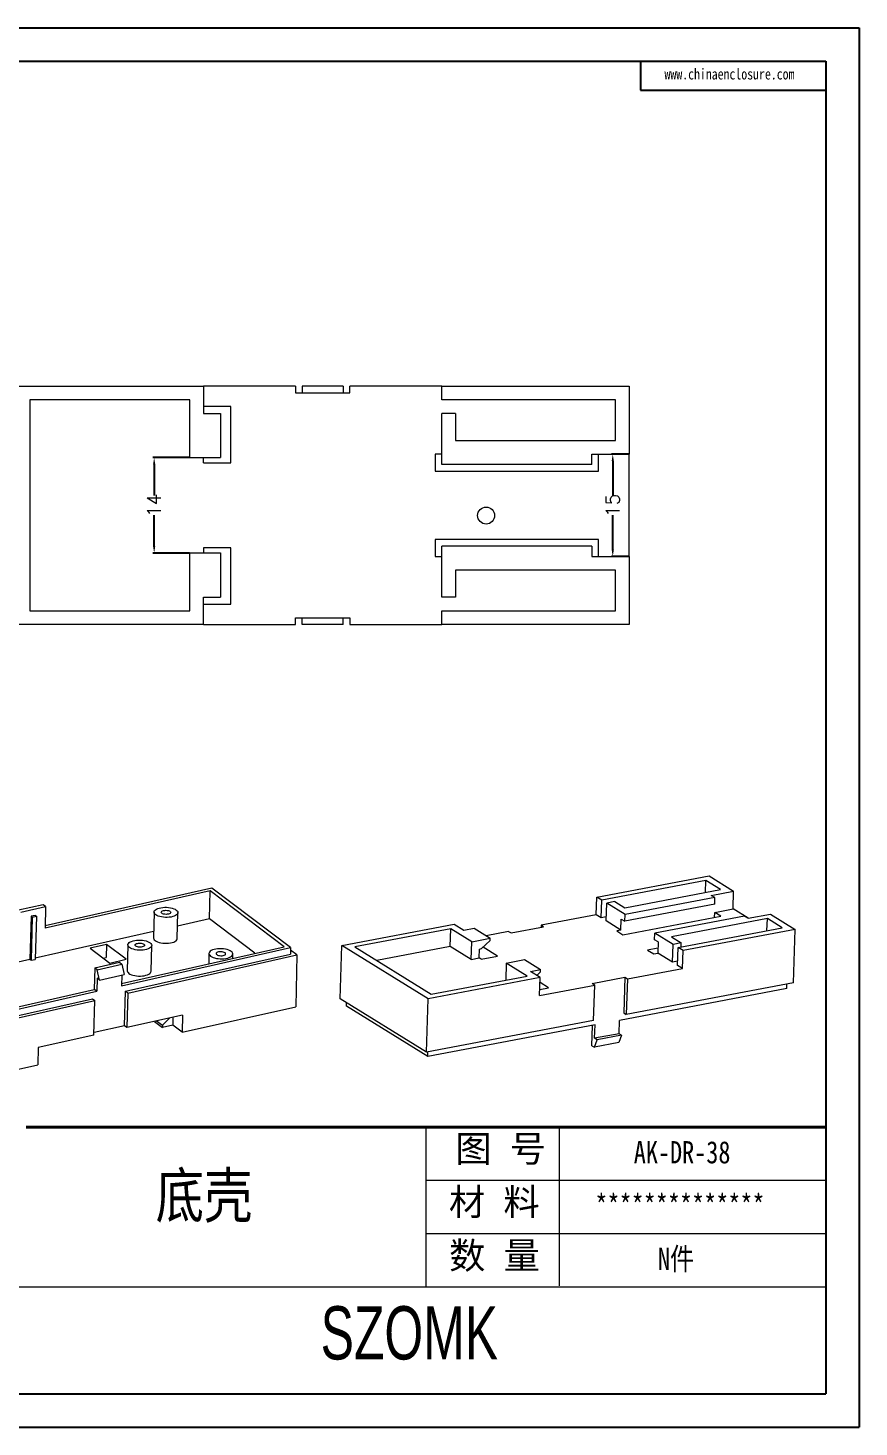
# Model space of a CAD drawing. Header units: inches. Extents: x 2944 to 3646, y 1129 to 1377.
# Drawn here: x 3524.1 to 3646.1, y 1128.8 to 1334.2 of the extents above; entities that cross this region are included whole.
import ezdxf

# ---------------------------------------------------------------- set-up
doc = ezdxf.new("R2010")
doc.units = ezdxf.units.IN
doc.header["$LTSCALE"] = 15
doc.layers.add('文字', color=81, linetype='Continuous')
doc.layers.add('粗实线', color=7, linetype='Continuous', lineweight=30)
doc.layers.add('细实线', color=3, linetype='Continuous', lineweight=9)
doc.styles.get("Standard").update_dxf_attribs({"font": 'txt', "bigfont": 'gbcbig.shx'})
doc.styles.add('宋体', font='', dxfattribs={"width": 0.8, "height": 3.5})
doc.styles.add('长仿宋', font='', dxfattribs={"width": 0.7, "height": 4})
doc.styles.get('宋体').set_extended_font_data('SimSun')
doc.styles.get('长仿宋').set_extended_font_data('SimSun')
doc.dimstyles.new('2.5', dxfattribs={"dimtxt": 2, "dimasz": 1, "dimexe": 0.18, "dimexo": 0.0625, "dimgap": 0.09, "dimtad": 0, "dimdsep": 46, "dimtxsty": 'Standard', "dimcen": 1, "dimclrd": 3, "dimclre": 3, "dimadec": 0, "dimazin": 2, "dimtfac": 1, "dimtofl": 0, "dimtmove": 0, "dimatfit": 3, "dimfxl": 1, "dimtolj": 1, "dimtzin": 0, "dimarcsym": 0})

# ---------------------------------------------------------------- blocks, each defined once
blk = doc.blocks.new('*D302')
at = {"color": 3, "lineweight": -2}
for p, q in [((3547.83, 1271.1), (3542.47, 1271.1)), ((3542.65, 1270.1), (3542.65, 1265.53)), ((3542.65, 1258.1), (3542.65, 1262.68)), ((3547.83, 1257.1), (3542.47, 1257.1))]:
    blk.add_line(p, q, dxfattribs=at)
at = {"color": 3}
for points in [[(3542.49, 1270.1), (3542.82, 1270.1), (3542.65, 1271.1)], [(3542.49, 1258.1), (3542.82, 1258.1), (3542.65, 1257.1)]]:
    blk.add_solid(points, dxfattribs=at)
at = {"layer": 'Defpoints', "color": 0}
for p in [(3542.65, 1271.1), (3547.89, 1271.1), (3547.89, 1257.1)]:
    blk.add_point(p, dxfattribs=at)
at = {"color": 0, "insert": (3542.65, 1264.1), "char_height": 2, "attachment_point": 5, "rotation": 90}
blk.add_mtext('\\A1;14', dxfattribs=at)
blk = doc.blocks.new('*D303')
at = {"color": 3, "lineweight": -2}
for p, q in [((3612.33, 1271.6), (3609.8, 1271.6)), ((3609.98, 1270.6), (3609.98, 1265.53)), ((3609.98, 1257.6), (3609.98, 1262.68)), ((3612.33, 1256.6), (3609.8, 1256.6))]:
    blk.add_line(p, q, dxfattribs=at)
at = {"color": 3}
for points in [[(3609.82, 1270.6), (3610.15, 1270.6), (3609.98, 1271.6)], [(3609.82, 1257.6), (3610.15, 1257.6), (3609.98, 1256.6)]]:
    blk.add_solid(points, dxfattribs=at)
at = {"layer": 'Defpoints', "color": 0}
for p in [(3609.98, 1271.6), (3612.39, 1271.6), (3612.39, 1256.6)]:
    blk.add_point(p, dxfattribs=at)
at = {"color": 0, "insert": (3609.98, 1264.1), "char_height": 2, "attachment_point": 5, "rotation": 90}
blk.add_mtext('\\A1;15', dxfattribs=at)

msp = doc.modelspace()

# ---------------------------------------------------------------- linework, layer by layer
for p, q in [((3355.612, 1334.191), (3646.14, 1334.191)), ((3646.14, 1334.191), (3646.14, 1128.767)), ((3363.13, 1329.3), (3641.249, 1329.3)), ((3614.076, 1329.3), (3614.076, 1325.054)), ((3641.249, 1329.3), (3641.249, 1133.658)), ((3614.076, 1325.054), (3641.249, 1325.054)), ((3363.13, 1133.658), (3641.249, 1133.658)), ((3355.612, 1128.767), (3646.14, 1128.767))]:
    msp.add_line(p, q)
at = {"color": 7, "linetype": 'Continuous', "lineweight": 15}
for p, q in [((3522.391, 1281.603), (3549.891, 1281.603)), ((3549.891, 1281.603), (3549.891, 1277.603)), ((3563.391, 1281.603), (3549.891, 1281.603)), ((3563.391, 1281.603), (3563.391, 1280.603)), ((3563.391, 1280.603), (3571.391, 1280.603)), ((3570.391, 1281.603), (3564.391, 1281.603)), ((3564.391, 1281.603), (3564.391, 1280.603)), ((3570.391, 1281.603), (3570.391, 1280.603)), ((3571.391, 1280.603), (3571.391, 1281.603)), ((3584.891, 1281.603), (3571.391, 1281.603)), ((3584.891, 1279.603), (3584.891, 1281.603)), ((3584.891, 1281.603), (3612.391, 1281.603)), ((3612.391, 1281.603), (3612.391, 1271.603)), ((3547.891, 1279.603), (3524.391, 1279.603)), ((3524.391, 1279.603), (3524.391, 1248.603)), ((3547.891, 1271.103), (3547.891, 1279.603)), ((3553.891, 1278.603), (3549.891, 1278.603)), ((3553.891, 1270.353), (3553.891, 1278.603)), ((3610.391, 1279.603), (3584.891, 1279.603)), ((3610.391, 1273.603), (3610.391, 1279.603)), ((3549.891, 1277.603), (3552.391, 1277.603)), ((3552.391, 1277.603), (3552.391, 1271.103)), ((3584.891, 1270.103), (3584.891, 1277.603)), ((3586.891, 1277.603), (3584.891, 1277.603)), ((3586.891, 1277.603), (3586.891, 1273.603)), ((3583.891, 1271.603), (3583.891, 1269.103)), ((3584.891, 1271.603), (3583.891, 1271.603)), ((3586.891, 1273.603), (3610.391, 1273.603)), ((3606.891, 1271.603), (3612.391, 1271.603)), ((3606.891, 1270.103), (3606.891, 1271.603)), ((3607.891, 1269.103), (3607.891, 1271.603)), ((3612.391, 1256.603), (3612.391, 1271.603)), ((3547.891, 1271.103), (3552.391, 1271.103)), ((3549.891, 1270.353), (3549.891, 1271.103)), ((3549.891, 1270.353), (3553.891, 1270.353)), ((3606.891, 1270.103), (3584.891, 1270.103)), ((3583.891, 1269.103), (3607.891, 1269.103)), ((3553.891, 1257.853), (3549.891, 1257.853)), ((3549.891, 1257.853), (3549.891, 1257.103)), ((3553.891, 1249.603), (3553.891, 1257.853)), ((3607.891, 1259.103), (3583.891, 1259.103)), ((3583.891, 1259.103), (3583.891, 1256.603)), ((3584.891, 1250.603), (3584.891, 1258.103)), ((3606.891, 1258.103), (3584.891, 1258.103)), ((3606.891, 1258.103), (3606.891, 1256.603)), ((3607.891, 1256.603), (3607.891, 1259.103)), ((3547.891, 1248.603), (3547.891, 1257.103)), ((3547.891, 1257.103), (3552.391, 1257.103)), ((3552.391, 1257.103), (3552.391, 1250.603)), ((3583.891, 1256.603), (3584.891, 1256.603)), ((3606.891, 1256.603), (3612.391, 1256.603)), ((3612.391, 1256.603), (3612.391, 1246.603)), ((3610.391, 1254.603), (3586.891, 1254.603)), ((3586.891, 1254.603), (3586.891, 1250.603)), ((3610.391, 1248.603), (3610.391, 1254.603)), ((3549.891, 1250.603), (3552.391, 1250.603)), ((3549.891, 1246.603), (3549.891, 1250.603)), ((3549.891, 1249.603), (3553.891, 1249.603)), ((3586.891, 1250.603), (3584.891, 1250.603)), ((3524.391, 1248.603), (3547.891, 1248.603)), ((3563.391, 1246.603), (3563.391, 1247.603)), ((3563.391, 1247.603), (3571.391, 1247.603)), ((3564.391, 1246.603), (3564.391, 1247.603)), ((3570.391, 1246.603), (3570.391, 1247.603)), ((3571.391, 1247.603), (3571.391, 1246.603)), ((3584.891, 1246.603), (3584.891, 1248.603)), ((3584.891, 1248.603), (3610.391, 1248.603)), ((3549.891, 1246.603), (3522.391, 1246.603)), ((3549.891, 1246.603), (3563.391, 1246.603)), ((3570.391, 1246.603), (3564.391, 1246.603)), ((3571.391, 1246.603), (3584.891, 1246.603)), ((3612.391, 1246.603), (3584.891, 1246.603)), ((3607.644, 1206.586), (3624.118, 1209.707)), ((3623.643, 1209.03), (3608.367, 1206.137)), ((3623.588, 1207.26), (3623.643, 1209.03)), ((3625.812, 1207.682), (3623.643, 1209.03)), ((3624.118, 1209.707), (3627.734, 1207.459)), ((3550.874, 1207.486), (3526.64, 1202.022)), ((3551.129, 1207.887), (3526.648, 1202.367)), ((3550.774, 1203.367), (3550.874, 1207.486)), ((3561.733, 1199.296), (3550.874, 1207.486)), ((3562.689, 1199.169), (3551.129, 1207.887)), ((3607.563, 1203.973), (3607.644, 1206.586)), ((3608.367, 1206.137), (3607.644, 1206.586)), ((3608.286, 1203.524), (3608.367, 1206.137)), ((3610.289, 1205.914), (3609.091, 1205.687)), ((3610.289, 1205.914), (3611.735, 1205.015)), ((3611.735, 1205.015), (3625.812, 1207.682)), ((3624.981, 1206.498), (3611.803, 1204.001)), ((3624.439, 1206.835), (3627.734, 1207.459)), ((3624.981, 1206.498), (3624.439, 1206.835)), ((3624.951, 1205.518), (3624.981, 1206.498)), ((3627.652, 1204.847), (3627.734, 1207.459)), ((3526.367, 1205.454), (3522.732, 1204.634)), ((3523.082, 1204.37), (3526.717, 1205.19)), ((3525.179, 1203.898), (3524.573, 1203.761)), ((3525.354, 1203.766), (3525.179, 1203.898)), ((3526.717, 1205.19), (3526.367, 1205.454)), ((3526.717, 1205.19), (3526.64, 1202.022)), ((3542.642, 1204.379), (3542.549, 1200.577)), ((3546.048, 1200.492), (3546.141, 1204.294)), ((3607.563, 1203.973), (3599.476, 1202.441)), ((3608.286, 1203.524), (3607.563, 1203.973)), ((3609.009, 1203.074), (3609.091, 1205.687)), ((3611.803, 1204.001), (3609.091, 1205.687)), ((3624.951, 1205.518), (3611.772, 1203.022)), ((3611.772, 1203.022), (3611.803, 1204.001)), ((3629.32, 1203.801), (3616.142, 1201.304)), ((3624.934, 1203.598), (3624.957, 1204.336)), ((3624.957, 1204.336), (3627.652, 1204.847)), ((3625.861, 1203.774), (3624.957, 1204.336)), ((3629.874, 1203.466), (3627.652, 1204.847)), ((3629.32, 1203.801), (3629.863, 1203.464)), ((3629.863, 1203.464), (3633.157, 1204.088)), ((3633.157, 1204.088), (3636.773, 1201.84)), ((3524.573, 1203.761), (3524.419, 1197.425)), ((3524.573, 1203.761), (3524.749, 1203.629)), ((3524.749, 1203.629), (3524.594, 1197.292)), ((3524.749, 1203.629), (3525.354, 1203.766)), ((3525.354, 1203.766), (3525.2, 1197.429)), ((3550.774, 1203.367), (3546.093, 1202.312)), ((3557.451, 1198.331), (3550.774, 1203.367)), ((3570.205, 1199.493), (3586.678, 1202.614)), ((3586.203, 1201.938), (3572.126, 1199.271)), ((3586.122, 1199.325), (3586.203, 1201.938)), ((3589.277, 1200.027), (3586.203, 1201.938)), ((3586.678, 1202.614), (3588.125, 1201.715)), ((3588.125, 1201.715), (3589.622, 1201.999)), ((3589.622, 1201.999), (3591.972, 1200.538)), ((3595.045, 1201.309), (3599.838, 1202.217)), ((3599.476, 1202.441), (3599.467, 1202.146)), ((3599.838, 1202.217), (3599.476, 1202.441)), ((3609.028, 1203.664), (3608.286, 1203.524)), ((3611.179, 1201.726), (3609.009, 1203.074)), ((3611.179, 1201.726), (3611.23, 1203.359)), ((3611.23, 1203.359), (3611.772, 1203.022)), ((3611.484, 1201.051), (3625.861, 1203.774)), ((3632.683, 1203.411), (3618.605, 1200.745)), ((3619.577, 1199.169), (3634.852, 1202.063)), ((3636.773, 1201.84), (3620.3, 1198.72)), ((3632.627, 1201.641), (3632.683, 1203.411)), ((3634.852, 1202.063), (3632.683, 1203.411)), ((3636.529, 1194.003), (3636.773, 1201.84)), ((3542.572, 1201.518), (3525.204, 1197.602)), ((3589.195, 1197.415), (3589.277, 1200.027)), ((3589.277, 1200.027), (3591.972, 1200.538)), ((3590.734, 1199.005), (3591.962, 1200.211)), ((3594.684, 1201.534), (3591.378, 1200.907)), ((3591.962, 1200.211), (3591.972, 1200.538)), ((3594.684, 1201.534), (3595.045, 1201.309)), ((3611.179, 1201.726), (3610.58, 1201.612)), ((3610.58, 1201.612), (3611.484, 1201.051)), ((3616.111, 1200.325), (3616.142, 1201.304)), ((3616.654, 1199.987), (3616.111, 1200.325)), ((3618.854, 1199.619), (3616.142, 1201.304)), ((3616.654, 1199.987), (3616.603, 1198.355)), ((3618.605, 1200.745), (3620.052, 1199.846)), ((3620.052, 1199.846), (3618.854, 1199.619)), ((3620.033, 1199.256), (3620.052, 1199.846)), ((3535.675, 1199.619), (3533.251, 1199.073)), ((3533.251, 1199.073), (3536.141, 1196.893)), ((3535.181, 1197.617), (3535.628, 1197.718)), ((3535.675, 1199.619), (3535.628, 1197.718)), ((3538.565, 1197.44), (3535.675, 1199.619)), ((3537.849, 1193.568), (3562.689, 1199.169)), ((3537.858, 1193.913), (3561.733, 1199.296)), ((3538.432, 1192.754), (3562.666, 1198.218)), ((3538.794, 1199.565), (3538.702, 1195.763)), ((3538.782, 1192.49), (3563.622, 1198.091)), ((3542.201, 1195.678), (3542.293, 1199.48)), ((3550.699, 1198.303), (3550.662, 1196.8)), ((3554.182, 1197.594), (3554.198, 1198.218)), ((3562.689, 1199.169), (3562.666, 1198.218)), ((3563.622, 1198.091), (3562.68, 1198.801)), ((3563.622, 1198.091), (3563.437, 1190.487)), ((3569.961, 1191.656), (3570.205, 1199.493)), ((3582.86, 1191.627), (3570.205, 1199.493)), ((3572.126, 1199.271), (3583.335, 1192.303)), ((3586.122, 1199.325), (3575.328, 1197.28)), ((3589.195, 1197.415), (3586.122, 1199.325)), ((3589.195, 1197.415), (3590.393, 1197.642)), ((3590.393, 1197.642), (3590.434, 1198.948)), ((3590.665, 1197.473), (3590.393, 1197.642)), ((3590.434, 1198.948), (3590.734, 1199.005)), ((3590.665, 1197.473), (3593.061, 1197.927)), ((3593.061, 1197.927), (3590.964, 1199.231)), ((3616.626, 1199.092), (3615.1, 1198.803)), ((3615.1, 1198.803), (3616.004, 1198.241)), ((3616.004, 1198.241), (3616.603, 1198.355)), ((3618.772, 1197.006), (3616.603, 1198.355)), ((3618.772, 1197.006), (3618.854, 1199.619)), ((3619.495, 1196.557), (3619.577, 1199.169)), ((3620.3, 1198.72), (3619.577, 1199.169)), ((3620.219, 1196.107), (3620.3, 1198.72)), ((3524.419, 1197.425), (3509.742, 1194.115)), ((3524.419, 1197.425), (3524.594, 1197.292)), ((3524.594, 1197.292), (3525.2, 1197.429)), ((3533.941, 1196.181), (3533.864, 1193.012)), ((3533.941, 1196.181), (3537.576, 1197)), ((3534.291, 1195.916), (3533.941, 1196.181)), ((3534.291, 1195.916), (3537.927, 1196.736)), ((3534.611, 1194.385), (3534.291, 1195.916)), ((3536.141, 1196.893), (3538.565, 1197.44)), ((3537.576, 1197), (3537.927, 1196.736)), ((3537.927, 1196.736), (3538.246, 1195.205)), ((3594.339, 1196.881), (3594.261, 1194.373)), ((3594.339, 1196.881), (3597.035, 1197.391)), ((3597.413, 1194.97), (3594.339, 1196.881)), ((3597.035, 1197.391), (3599.385, 1195.93)), ((3597.887, 1195.647), (3599.385, 1195.93)), ((3599.334, 1194.748), (3597.887, 1195.647)), ((3599.375, 1195.604), (3598.825, 1195.064)), ((3599.375, 1195.604), (3599.385, 1195.93)), ((3612.132, 1194.575), (3620.219, 1196.107)), ((3619.514, 1197.147), (3618.772, 1197.006)), ((3620.219, 1196.107), (3619.495, 1196.557)), ((3534.261, 1194.649), (3534.214, 1192.748)), ((3534.611, 1194.385), (3534.261, 1194.649)), ((3534.611, 1194.385), (3538.246, 1195.205)), ((3537.887, 1195.124), (3537.849, 1193.568)), ((3599.334, 1194.748), (3582.86, 1191.627)), ((3583.335, 1192.303), (3597.413, 1194.97)), ((3599.252, 1192.135), (3599.334, 1194.748)), ((3599.252, 1192.135), (3607.339, 1193.667)), ((3600.564, 1193.263), (3599.312, 1194.042)), ((3606.978, 1193.892), (3611.77, 1194.8)), ((3607.339, 1193.667), (3606.978, 1193.892)), ((3607.177, 1188.442), (3607.339, 1193.667)), ((3611.77, 1194.8), (3611.607, 1189.575)), ((3611.77, 1194.8), (3612.132, 1194.575)), ((3612.132, 1194.575), (3611.969, 1189.35)), ((3636.529, 1194.003), (3611.969, 1189.35)), ((3635.538, 1193.134), (3635.559, 1193.819)), ((3509.351, 1186.197), (3533.585, 1191.661)), ((3509.375, 1187.147), (3534.214, 1192.748)), ((3509.63, 1187.548), (3533.864, 1193.012)), ((3533.585, 1191.661), (3533.936, 1191.397)), ((3534.214, 1192.748), (3533.864, 1193.012)), ((3538.309, 1187.684), (3538.432, 1192.754)), ((3538.782, 1192.49), (3538.432, 1192.754)), ((3538.782, 1192.49), (3538.659, 1187.42)), ((3582.616, 1183.789), (3569.961, 1191.656)), ((3582.616, 1183.789), (3582.86, 1191.627)), ((3599.28, 1193.02), (3600.564, 1193.263)), ((3635.538, 1193.134), (3610.978, 1188.481)), ((3509.096, 1185.796), (3533.936, 1191.397)), ((3533.812, 1186.327), (3533.936, 1191.397)), ((3546.776, 1186.73), (3563.437, 1190.487)), ((3570.891, 1190.565), (3570.906, 1191.068)), ((3582.823, 1183.148), (3570.891, 1190.565)), ((3611.607, 1189.575), (3611.969, 1189.35)), ((3538.309, 1187.684), (3533.821, 1186.672)), ((3538.659, 1187.42), (3538.309, 1187.684)), ((3546.838, 1189.264), (3538.659, 1187.42)), ((3542.688, 1188.329), (3543.86, 1187.445)), ((3543.018, 1188.403), (3543.868, 1187.762)), ((3545.375, 1187.786), (3543.86, 1187.445)), ((3543.868, 1187.762), (3543.86, 1187.445)), ((3543.868, 1187.762), (3544.956, 1188.84)), ((3545.403, 1188.941), (3545.375, 1187.786)), ((3546.776, 1186.73), (3545.375, 1187.786)), ((3546.838, 1189.264), (3546.776, 1186.73)), ((3607.177, 1188.442), (3582.616, 1183.789)), ((3607.383, 1187.8), (3582.823, 1183.148)), ((3606.92, 1184.759), (3607.013, 1187.73)), ((3607.322, 1185.841), (3607.383, 1187.8)), ((3610.917, 1186.522), (3610.978, 1188.481)), ((3533.812, 1186.327), (3525.633, 1184.483)), ((3607.282, 1184.535), (3607.684, 1185.616)), ((3610.917, 1186.522), (3607.322, 1185.841)), ((3607.684, 1185.616), (3607.322, 1185.841)), ((3611.278, 1186.297), (3607.684, 1185.616)), ((3611.278, 1186.297), (3610.876, 1185.216)), ((3611.278, 1186.297), (3610.917, 1186.522)), ((3525.633, 1184.483), (3525.572, 1181.948)), ((3582.823, 1183.148), (3582.845, 1183.832)), ((3606.92, 1184.759), (3607.282, 1184.535)), ((3610.876, 1185.216), (3607.282, 1184.535)), ((3508.911, 1178.192), (3525.572, 1181.948))]:
    msp.add_line(p, q, dxfattribs=at)
at = {"color": 7, "linetype": 'Continuous', "lineweight": 15, "flags": 128}
for points in [[(3542.877, 1203.995), (3542.753, 1204.108), (3542.674, 1204.228), (3542.642, 1204.35), (3542.658, 1204.473), (3542.721, 1204.591), (3542.83, 1204.703), (3542.981, 1204.804), (3543.171, 1204.893), (3543.393, 1204.966), (3543.644, 1205.023), (3543.914, 1205.061), (3544.198, 1205.078), (3544.487, 1205.076), (3544.773, 1205.054), (3545.049, 1205.012), (3545.307, 1204.951), (3545.54, 1204.874), (3545.741, 1204.782), (3545.906, 1204.678), (3546.029, 1204.565), (3546.108, 1204.445), (3546.14, 1204.322), (3546.124, 1204.2), (3546.061, 1204.082), (3545.953, 1203.97), (3545.802, 1203.869), (3545.612, 1203.78), (3545.389, 1203.706), (3545.139, 1203.65), (3544.868, 1203.612), (3544.585, 1203.594), (3544.296, 1203.597), (3544.01, 1203.619), (3543.734, 1203.661), (3543.476, 1203.722), (3543.243, 1203.799), (3543.041, 1203.891), (3542.877, 1203.995)], [(3543.785, 1204.2), (3543.715, 1204.273), (3543.691, 1204.35), (3543.715, 1204.427), (3543.785, 1204.497), (3543.896, 1204.556), (3544.041, 1204.601), (3544.21, 1204.627), (3544.391, 1204.634), (3544.572, 1204.62), (3544.741, 1204.587), (3544.886, 1204.537), (3544.997, 1204.473), (3545.067, 1204.4), (3545.091, 1204.323), (3545.067, 1204.246), (3544.998, 1204.176), (3544.886, 1204.117), (3544.742, 1204.072), (3544.573, 1204.046), (3544.392, 1204.039), (3544.211, 1204.053), (3544.042, 1204.086), (3543.897, 1204.136), (3543.785, 1204.2)], [(3539.029, 1199.181), (3538.906, 1199.294), (3538.827, 1199.414), (3538.795, 1199.536), (3538.811, 1199.659), (3538.874, 1199.777), (3538.982, 1199.889), (3539.133, 1199.99), (3539.323, 1200.079), (3539.546, 1200.152), (3539.796, 1200.209), (3540.067, 1200.247), (3540.35, 1200.264), (3540.639, 1200.262), (3540.925, 1200.24), (3541.201, 1200.198), (3541.459, 1200.137), (3541.692, 1200.06), (3541.894, 1199.968), (3542.058, 1199.864), (3542.182, 1199.751), (3542.261, 1199.631), (3542.293, 1199.508), (3542.277, 1199.386), (3542.214, 1199.268), (3542.105, 1199.156), (3541.954, 1199.055), (3541.764, 1198.966), (3541.542, 1198.892), (3541.291, 1198.836), (3541.021, 1198.798), (3540.737, 1198.78), (3540.448, 1198.783), (3540.162, 1198.805), (3539.886, 1198.847), (3539.628, 1198.908), (3539.395, 1198.985), (3539.194, 1199.077), (3539.029, 1199.181)], [(3539.938, 1199.386), (3539.868, 1199.459), (3539.844, 1199.536), (3539.868, 1199.613), (3539.937, 1199.683), (3540.049, 1199.742), (3540.193, 1199.787), (3540.362, 1199.813), (3540.543, 1199.82), (3540.724, 1199.806), (3540.893, 1199.773), (3541.038, 1199.723), (3541.15, 1199.659), (3541.22, 1199.586), (3541.244, 1199.509), (3541.22, 1199.432), (3541.15, 1199.362), (3541.039, 1199.303), (3540.894, 1199.258), (3540.725, 1199.232), (3540.544, 1199.225), (3540.363, 1199.239), (3540.194, 1199.272), (3540.049, 1199.322), (3539.938, 1199.386)], [(3542.549, 1200.577), (3542.55, 1200.548), (3542.582, 1200.426), (3542.661, 1200.306), (3542.784, 1200.193), (3542.949, 1200.089), (3543.151, 1199.997), (3543.383, 1199.92), (3543.641, 1199.859), (3543.917, 1199.817), (3544.203, 1199.795), (3544.492, 1199.792), (3544.776, 1199.81), (3545.046, 1199.848), (3545.297, 1199.904), (3545.519, 1199.978), (3545.709, 1200.067), (3545.86, 1200.168), (3545.969, 1200.28), (3546.032, 1200.398), (3546.048, 1200.492)], [(3550.934, 1197.919), (3551.098, 1197.815), (3551.3, 1197.723), (3551.533, 1197.646), (3551.791, 1197.585), (3552.067, 1197.543), (3552.353, 1197.521), (3552.642, 1197.518), (3552.925, 1197.536), (3553.196, 1197.574), (3553.446, 1197.63), (3553.669, 1197.704), (3553.859, 1197.793), (3554.01, 1197.894), (3554.118, 1198.006), (3554.181, 1198.124), (3554.197, 1198.246), (3554.165, 1198.369), (3554.086, 1198.488), (3553.963, 1198.602), (3553.798, 1198.706), (3553.596, 1198.798), (3553.363, 1198.875), (3553.106, 1198.935), (3552.83, 1198.977), (3552.543, 1199), (3552.255, 1199.002), (3551.971, 1198.984), (3551.7, 1198.947), (3551.45, 1198.89), (3551.227, 1198.817), (3551.038, 1198.728), (3550.887, 1198.626), (3550.778, 1198.515), (3550.715, 1198.396), (3550.699, 1198.274), (3550.731, 1198.152), (3550.81, 1198.032), (3550.934, 1197.919)], [(3551.842, 1198.124), (3551.954, 1198.06), (3552.099, 1198.01), (3552.267, 1197.977), (3552.449, 1197.963), (3552.63, 1197.97), (3552.798, 1197.996), (3552.943, 1198.04), (3553.054, 1198.1), (3553.124, 1198.17), (3553.148, 1198.246), (3553.124, 1198.324), (3553.054, 1198.397), (3552.943, 1198.461), (3552.798, 1198.511), (3552.629, 1198.544), (3552.448, 1198.557), (3552.267, 1198.551), (3552.098, 1198.524), (3551.953, 1198.48), (3551.842, 1198.421), (3551.772, 1198.35), (3551.748, 1198.274), (3551.772, 1198.197), (3551.842, 1198.124)], [(3538.702, 1195.763), (3538.702, 1195.734), (3538.734, 1195.612), (3538.813, 1195.492), (3538.936, 1195.379), (3539.101, 1195.275), (3539.303, 1195.183), (3539.536, 1195.106), (3539.794, 1195.045), (3540.07, 1195.003), (3540.356, 1194.981), (3540.645, 1194.978), (3540.928, 1194.996), (3541.199, 1195.034), (3541.449, 1195.09), (3541.672, 1195.164), (3541.862, 1195.253), (3542.013, 1195.354), (3542.121, 1195.466), (3542.184, 1195.584), (3542.201, 1195.678)]]:
    msp.add_lwpolyline(points, dxfattribs=at)
at = {"color": 7, "linetype": 'Continuous', "lineweight": 15}
msp.add_circle((3591.391, 1262.603), 1.25, dxfattribs=at)
at = {"layer": '粗实线', "color": 7, "lineweight": 40}
msp.add_line((3641.249, 1172.786), (3523.864, 1172.786), dxfattribs=at)
at = {"layer": '细实线', "color": 7}
for p, q in [((3582.556, 1172.786), (3582.556, 1149.309)), ((3602.121, 1172.786), (3602.121, 1149.474)), ((3641.249, 1164.961), (3582.556, 1164.961)), ((3641.249, 1157.135), (3582.556, 1157.135)), ((3641.249, 1149.309), (3465.171, 1149.309))]:
    msp.add_line(p, q, dxfattribs=at)

# ---------------------------------------------------------------- texts
at = {"layer": '文字', "color": 0, "attachment_point": 1, "style": '宋体'}
for s, insert, char_height, width in [('www.chinaenclosure.com', (3617.577, 1328.224), 1.59412, 28.00711), ('{\\H1.111x;AK-DR-38}', (3613.07, 1170.742), 2.93463, 33.92756), ('底壳', (3542.861, 1166.031), 6.5214, 83.37361), ('{\\H1.111x;**************}', (3607.425, 1162.917), 2.93463, 33.92756), ('{\\H1.111x;N件}', (3616.62, 1155.091), 2.93463, 33.92756)]:
    msp.add_mtext(s, dxfattribs=dict(at, insert=insert, char_height=char_height, width=width))
at = {"layer": '粗实线', "insert": (3567.096, 1146.507), "char_height": 7.82567, "width": 87.75711, "attachment_point": 1, "style": '长仿宋'}
msp.add_mtext('{\\fSTXinwei|b0|i0|c134|p2;SZOMK}', dxfattribs=at)
at = {"layer": '细实线', "color": 7, "char_height": 3.91283, "attachment_point": 1}
for s, insert, width in [('{\\fSimSun|b0|i0|c134|p54;图 号}', (3586.859, 1171.598), 19.56417), ('{\\fSimSun|b0|i0|c134|p54;材 料   }', (3585.931, 1163.773), 19.56417), ('{\\fSimSun|b0|i0|c134|p54;数 量}', (3585.95, 1155.909), 17.67868)]:
    msp.add_mtext(s, dxfattribs=dict(at, insert=insert, width=width))

# ---------------------------------------------------------------- dimensions: what is measured, and where the dimension line sits
for base, p1, p2, picture, middle in [((3609.984, 1271.603), (3612.391, 1256.603), (3612.391, 1271.603), '*D303', (3609.984, 1264.103)), ((3542.653, 1271.103), (3547.891, 1257.103), (3547.891, 1271.103), '*D302', (3542.653, 1264.103))]:
    dim = msp.add_linear_dim(base=base, p1=p1, p2=p2, angle=90, dimstyle='2.5')
    dim.commit()
    dim.dimension.update_dxf_attribs({"geometry": picture, "text_midpoint": middle})

doc.saveas('drawing.dxf')
